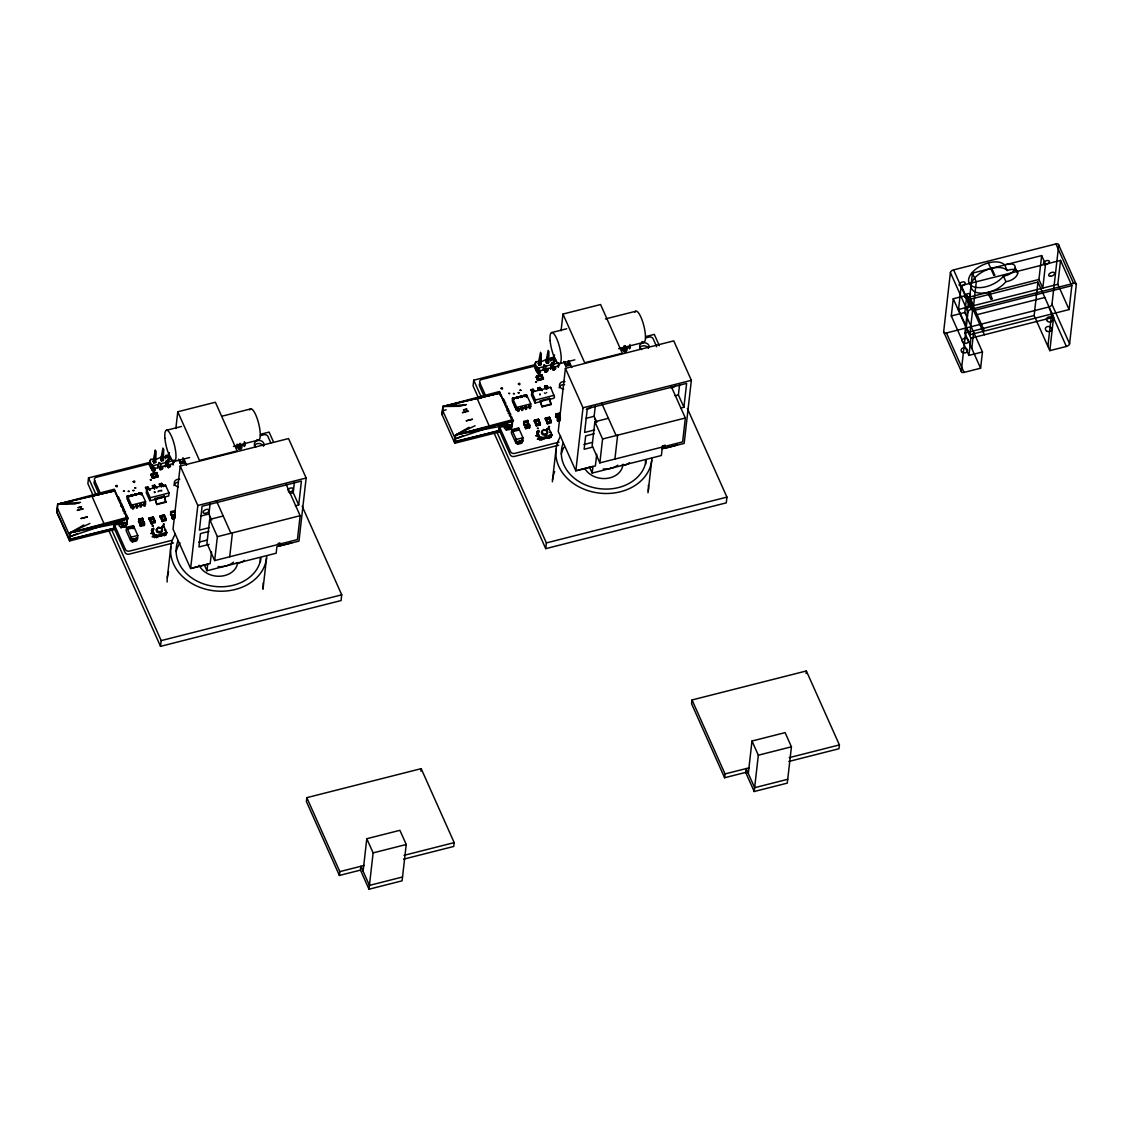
<?xml version="1.0" encoding="UTF-8"?>
<svg xmlns="http://www.w3.org/2000/svg" width="1133" height="1133" viewBox="0 0 1133 1133"><rect width="100%" height="100%" fill="white"/><g stroke="black" fill="none" stroke-linecap="round" stroke-linejoin="round"><path stroke-width="1.5" d="M156.708 535.442L156.68 537.778L156.51 534.847L154.782 535.201L154.485 537.495L165.843 534.606L166.509 532.227L163.761 526.066L162.656 526.151M541.744 437.919L541.716 437.154L541.886 440.071L541.744 437.919L551.714 434.534L548.953 428.359L547.508 428.472M164.823 534.861L165.078 532.538L166.509 532.227L165.121 532.482M537.382 435.44L535.98 435.808L537.382 435.44L539.676 439.802L551.049 436.899L551.714 434.534L550.185 435.497M122.732 523.928L114.518 524.806L114.008 529.692L69.58 540.937L56.65 511.946L57.684 504.213L114.447 490.631L126.783 517.54L126.995 524.14L127.392 518.432L114.291 489.201L57.684 504.213L57.202 512.697L69.538 539.591L70.402 532.666L122.746 522.54L121.075 527.794L122.746 522.54L124.97 522.426L126.995 524.14L123.341 526.845L122.732 523.928L124.97 522.426M164.979 533.02L166.509 532.227M507.952 424.847L508.547 429.138L507.952 424.847L510.176 424.733L512.201 426.433L506.267 430.101L507.952 424.847L455.608 434.973L454.333 441.728L499.143 430.625L499.724 427.113L507.938 426.235L510.176 424.733M442.408 414.99L442.89 406.506L499.653 392.939L511.989 419.833L512.201 426.433L512.583 420.74L499.497 391.508L442.89 406.506L441.856 414.253L454.786 443.23L499.214 431.999L499.724 427.113M512.598 431.347L512.229 430.243M174.964 512.64L174.496 510.714L170.672 511.677L170.814 515.062L172.839 514.807M560.169 414.947L559.688 413.007L555.878 413.984L556.006 417.355L557.549 417.213A7.18 5.75 6.5 0 1 556.204 417.355L555.581 416.377M161.169 490.277L161.849 490.858L161.155 490.518M155.108 457.774L155.32 449.985L153.097 461.372L153.805 462.958L155.731 462.462L156.085 451.175L153.805 462.958M163.379 460.522L162.968 448.045L160.744 459.431L161.453 461.018L163.379 460.522L163.733 449.234L161.453 461.018M540.937 364.769L540.526 352.278L538.302 363.679L539.011 365.251L540.937 364.769L541.291 353.482L539.011 365.251M548.57 362.829L548.16 350.338L545.95 361.739L546.644 363.311L548.57 362.829L548.939 351.542L546.644 363.311M145.576 501.565L145.491 504.114L131.131 507.768L127.108 498.633L127.236 496.495L141.526 492.883L145.576 501.565L131.513 505.12L131.131 507.768M530.782 403.858L530.697 406.421L516.336 410.061L512.314 400.94L512.442 398.788L526.732 395.176L530.782 403.858L516.719 407.427L516.336 410.061M142.914 520.698L142.489 518.135L138.679 519.098L138.807 522.483L140.605 522.327M528.105 423.006L527.695 420.428L523.871 421.405L524.013 424.79L526.746 424.351M170.672 511.677L171.012 515.062A7.18 5.75 6.5 0 0 172.358 514.906M555.878 413.984L556.133 417.341A7.18 1.841 75.8 0 0 556.317 415.089L556.445 414.947A7.18 5.75 6.5 0 0 559.971 414.069L560.113 414.126A7.18 1.841 75.8 0 1 560.099 415.103M144.401 525.386C145.874 520.203 138.056 521.931 140.563 526.363L144.401 525.386L144.231 522.016M529.607 427.693C531.065 422.51 523.248 424.238 525.754 428.671L529.607 427.693L529.437 424.309M158.124 464.459L153.493 465.635L152.431 470.209L152.049 468.963L157.954 467.745L158.946 462.547L161.141 463.694L165.772 462.519L166.466 460.706L171.012 458.582L170.318 457.01L164.993 457.392L162.982 456.259M543.33 366.766L538.699 367.942L537.637 372.516L537.24 371.27L543.16 370.038L544.152 364.854L546.333 366.001L550.978 364.826L551.672 362.999L556.218 360.889L555.51 359.303L550.199 359.699L548.174 358.566M153.38 517.597L149.471 518.517L151.001 522.044L154.924 520.982L153.38 517.597L149.471 518.517L151.001 522.044M162.076 520.5L162.161 521.534L162.26 520.571L166.169 519.58L164.087 514.892L160.461 516.436L161.991 519.962L165.914 518.886L164.087 514.892L160.178 515.883L162.161 521.534L166.069 520.543L165.078 518.319M535.994 425.059L540.399 423.969L538.302 419.281L534.677 420.825L536.206 424.351L540.129 423.275L538.302 419.281L534.394 420.272L534.28 421.235L536.376 425.923L540.285 424.932L540.243 423.501L540.285 424.932M549.562 417.808L545.653 418.728L547.197 422.255L551.105 421.193L549.562 417.808L545.653 418.728L547.211 422.142L551.105 421.193M153.465 529.876L151.525 530.442L153.408 529.762L153.536 528.205L151.525 530.442L152.162 533.317L150.774 533.501L152.176 533.147L154.485 537.495L165.843 534.606L165.758 533.077L167.174 532.708L165.744 533.246M161.693 527.652L162.43 526.179M538.628 432.409L538.741 430.498L536.73 432.749L537.368 435.624M546.899 429.959L547.239 428.401M165.772 462.519L165.39 466.923L166.466 460.706M237.109 444.079L236.726 448.484L237.349 446.161L240.111 443.315L238.893 447.79L237.647 446.09M244.742 442.139L244.36 446.544L245.082 444.193L244.147 441.983M550.978 364.826L550.596 369.231L551.672 362.999M622.173 347.845L621.918 350.791L624.495 346.542M629.948 344.446L629.566 348.851L630.288 346.486M147.772 486.893L149.924 490.022L147.772 486.893L145.548 487.388L145.93 488.918M152.473 485.632L154.499 488.861L152.473 485.632L154.697 485.136L156.864 488.266M155.108 486.581L154.697 485.136M161.637 483.38L163.789 486.51L161.637 483.38L159.413 483.876L159.795 485.391M533.374 390.644L532.977 389.2L530.754 389.695L532.765 392.924L530.754 389.695M538.062 389.455L537.679 387.939L539.903 387.444L542.056 390.559L539.903 387.444M547.239 387.132L546.828 385.673L544.605 386.169L546.63 389.412L544.605 386.169M550.086 435.185L549.519 438.117L551.629 435.837L550.015 437.154M69.58 540.937L70.402 532.666L83.856 524.976M454.786 443.23L455.608 434.973L469.062 427.268M149.853 461.23L149.443 465.139L150.887 468.439L153.352 466.853L153.493 465.635L151.34 464.516L149.853 461.23L150.703 459.375L157.317 458.893L161.566 456.925M535.059 363.537L534.649 367.446L536.079 370.746L538.557 369.146L538.699 367.942L536.546 366.823L535.059 363.537L535.895 361.682L542.523 361.2L546.757 359.218M142.22 520.529L142.489 518.135M157.954 467.745L158.946 462.547M527.426 422.821L527.695 420.428M543.16 370.038L544.152 364.854M149.853 462.335L88.53 477.899L87.878 483.635L92.92 494.909M127.831 497.118L127.307 495.815L129.162 496.396L127.831 497.118L127.307 495.815M131.64 496.141L131.131 494.852L132.986 495.433L131.64 496.141L131.131 494.852M132.122 506.734L133.453 506.012L133.949 507.471L132.632 507.711L132.122 506.734L133.453 506.012M135.464 495.178L134.954 493.875L136.81 494.47L135.464 495.178L134.954 493.875M135.946 505.757L137.277 505.049L137.773 506.508L136.456 506.734L135.946 505.757L137.277 505.049M139.288 494.2L138.778 492.912L140.634 493.492L139.288 494.2L138.778 492.912M139.756 504.794L141.101 504.086L141.597 505.53L140.28 505.771L139.756 504.794L141.101 504.086M143.579 503.817L144.925 503.109L145.421 504.567L144.103 504.794L143.579 503.817L144.925 503.109M156.85 472.588L151.128 474.047L152.445 478.197L158.167 476.752L156.736 473.552C157.487 471.71 150.916 473.07 151.015 474.996L152.445 478.197L158.167 476.752L156.85 472.588L155.787 474.061M152.19 474.883L151.015 474.996L155.802 473.962M150.788 522.752L155.193 521.676L153.111 516.988L149.188 517.979L149.089 518.928L151.171 523.616L155.079 522.625L155.037 521.208L155.079 522.625M149.188 517.979C157.487 535.3 147.8 513.915 149.089 518.928L152.997 517.937L153.111 516.988L155.193 521.676M153.082 518.886L149.471 519.792M160.447 517.71C159.186 510.416 165.715 529.125 160.178 515.883M165.39 519.65L164.087 514.892M175.856 428.501L177.768 411.775L215.383 402.229L237.109 450.92L199.493 460.465L177.768 411.775M166.027 519.112L164.257 515.175M180.586 462.816L178.561 459.177L180.657 463.85L184.566 462.859L184.679 461.91L180.586 462.816L180.657 463.85L179.736 459.729M167.33 577.561L170.814 546.97M278.123 543.174L279.412 546.049L298.97 541.092L306.151 478.013L288.547 438.57L180.204 466.045L173.023 529.125L190.627 568.568L210.186 563.611L211.531 551.898M180.614 462.434L179.368 459.771M302.171 506.21L341.727 594.825L341.075 600.547L160.518 646.348L161.169 640.612L111.544 529.451M182.569 459.12L184.566 462.859M184.509 461.542L183.05 458.893M190.627 568.568L197.822 505.488L180.204 466.045M211.659 520.104L208.939 514.014L210.101 503.774M223.215 515.997L209.676 519.438L206.957 543.33L214.647 560.594L297.413 539.591L300.132 515.699L285.87 483.749M291.988 542.707L276.934 546.517L276.169 553.216L206.957 570.763L207.721 564.078L192.681 567.888M214.647 560.594L217.38 536.688L209.676 519.438M229.702 556.77L232.421 532.878M237.732 562.506L237.661 563.101A20.082 16.074 6.5 0 1 220.213 576.23A20.082 16.074 6.5 0 1 199.167 565.296M263.054 588.608L266.538 558.017M279.412 546.049L279.794 542.707M295.359 505.814L298.701 504.964L293.206 492.643L294.368 482.389M298.701 504.964L301.42 481.072L202.113 506.253L199.394 530.145L209.421 527.61M403.603 859.168L453.752 846.45L454.191 842.626L421.179 768.656L306.816 797.66L306.377 801.484L339.39 875.455L360.464 870.102L360.903 866.292L369.429 885.397L402.527 876.999M339.39 875.455L339.829 871.631L306.816 797.66M363.098 871.22L366.795 838.717L399.907 830.319L406.237 844.496L402.088 880.823L368.99 889.221L360.464 870.102M368.99 889.221L373.125 852.894L366.795 838.717M420.881 771.205L421.179 768.656M535.059 364.642L473.736 380.192L473.084 385.928L478.834 398.816M513.022 399.411L512.513 398.122L514.368 398.703L513.022 399.411L512.513 398.122M517.314 409.027L518.659 408.319L519.155 409.778L517.838 410.004L517.314 409.027L518.659 408.319M520.67 397.471L520.16 396.182L522.001 396.762L520.67 397.471L520.16 396.182M521.138 408.064L522.483 407.356L522.979 408.801L521.662 409.041L521.138 408.064L522.483 407.356M524.494 396.508L523.984 395.219L525.825 395.799L524.494 396.508L523.984 395.219M524.961 407.087L526.307 406.379L526.803 407.838L525.485 408.064L524.961 407.087L526.307 406.379M528.785 406.124L530.117 405.416L530.612 406.86L529.309 407.101L528.785 406.124L530.117 405.416M542.041 374.896L536.32 376.34L537.651 380.504L543.373 379.059L541.942 375.844C542.679 374.003 536.121 375.377 536.221 377.303L537.651 380.504L543.373 379.059L542.041 374.896L540.993 376.368M537.382 377.275L536.221 377.303L541.008 376.269L542.31 379.328M538.586 379.994L538.104 379.088L543.472 378.096L537.764 379.555M539.294 422.708L538.203 420.244L534.28 421.235C534.294 419.295 536.787 421.589 536.376 425.923L536.306 424.889L539.62 424.039L538.302 419.281M536.32 424.592L534.394 420.272M538.274 421.179L534.677 422.099M540.243 423.501L538.487 419.564M547.281 422.793L547.352 423.827L547.466 422.878L551.374 421.887L549.293 417.199L545.37 418.19L547.352 423.827L551.275 422.836L550.284 420.626M545.653 420.003C544.534 412.752 550.751 431.036 545.37 418.19M550.596 421.958L549.293 417.199M561.062 330.794L562.959 314.068L600.575 304.536L622.314 353.227L584.699 362.772L562.959 314.068M551.219 421.419L549.463 417.468M552.536 479.854L556.02 449.277M564.574 362.078L565.976 365.194L564.942 362.022M663.329 445.481L664.604 448.356L684.176 443.4L691.357 380.32L673.753 340.863L565.409 368.338L558.229 431.418L575.833 470.875L595.391 465.904L596.723 454.206M687.377 408.503L726.933 497.118L726.281 502.854L545.724 548.655L546.375 542.919L496.75 431.744M567.76 361.413L569.772 365.166L565.863 366.157L563.767 361.469M569.772 365.166L569.729 363.75L565.792 365.123L565.863 366.157L565.778 365.223M575.833 470.875L583.013 407.795L565.409 368.338M596.864 422.397L594.145 416.307L595.307 406.067M608.421 418.304L594.867 421.731L592.148 445.637L599.853 462.887L682.618 441.898L685.338 418.006L671.076 386.041M662.508 445.637L661.375 455.508L592.162 473.07L592.927 466.371L577.872 470.195M599.853 462.887L602.572 438.995L594.867 421.731M614.907 459.077L617.627 435.185M622.994 464.204L622.867 465.408A20.082 16.074 6.5 0 1 606.311 478.466A20.082 16.074 6.5 0 1 585.11 468.949M648.26 490.901L651.744 460.324M664.604 448.356L664.986 445.014M680.565 408.107L683.907 407.271L678.398 394.935L679.573 384.696M683.907 407.271L686.626 383.365L587.319 408.56L584.6 432.452L594.627 429.903M788.795 761.475L838.958 748.743L839.397 744.919L806.37 670.963L692.022 699.967L691.583 703.791L724.596 777.748L745.67 772.409L746.095 768.585L754.635 787.69L787.732 779.292M724.596 777.748L725.035 773.924L692.022 699.967M748.304 773.513L752 741.024L785.112 732.626L791.429 746.803L787.293 783.115L754.196 791.514L745.67 772.409M754.196 791.514L758.331 755.201L752 741.024M806.087 673.512L806.37 670.963M943.647 331.813L950.403 272.557A3.215 1.742 -24.1 0 1 953.618 269.881L1055.942 243.935A3.215 1.742 -24.1 0 1 1058.732 245.082L1076.336 284.525L1069.594 343.781A3.215 1.742 -24.1 0 1 1066.365 346.457L1049.809 350.663L1034.132 315.526L1037.941 282.075L968.729 299.622L964.919 333.074L980.597 368.211L964.041 372.403A3.215 1.742 -24.1 0 1 961.251 371.256L943.647 331.813A3.215 1.742 -24.1 0 0 946.437 332.96L1048.761 307.015A3.215 1.742 -24.1 0 0 1051.976 304.338L1058.732 245.082M966.803 295.316L964.834 312.51L982.453 351.966L968.899 355.394L951.295 315.951L953.264 298.744L966.803 295.316L984.407 334.759M958.518 309.479L961.237 285.587L1060.545 260.406L1071.832 285.672L1069.113 309.564L969.791 334.759L958.518 309.479L1057.825 284.298L1060.545 260.406M961.251 371.256L968.007 312L950.403 272.557M972.44 273.138L976.292 281.777L973.559 305.669L969.706 297.03L972.44 273.138L990.78 268.493M969.791 334.759L972.525 310.853L961.237 285.587M968.899 355.394L970.868 338.201L953.264 298.744M971.788 348.482L973.644 332.238M980.597 368.211L982.453 351.966M1041.652 255.591L1045.504 264.216L1042.785 288.108L1038.933 279.483L1041.652 255.591L991.715 268.252L994.732 275.036L993.811 275.262L988.316 262.941M1047.883 346.344L1051.693 312.892M1049.809 350.663L1053.619 317.212L1037.941 282.075M132.306 541.999L132.207 539.28L136.64 538.147L136.711 540.866L132.306 541.999L131.017 539.124L132.122 541.192L136.569 540.073L136.64 538.147L132.519 540.172L136.838 539.266L132.264 540.016L132.122 541.192M140.393 523.049A7.18 1.841 75.8 0 0 140.138 525.259L140.237 525.33A7.18 5.75 6.5 0 1 143.764 524.437L143.905 524.367A7.18 1.841 75.8 0 1 144.188 522.086L144.047 522.03A7.18 5.75 6.5 0 0 140.549 522.908L140.563 526.363L140.138 525.301L142.418 524.579M150.887 468.439L151.34 464.516L153.352 466.853L153.465 471.47A1.77 1.416 6.5 0 1 154.485 471.866M517.498 444.306L517.413 441.573L521.846 440.454L521.916 443.173L517.498 444.306L516.223 441.431L517.328 443.485L521.761 442.366L521.846 440.454L517.71 442.479L522.044 441.573L517.469 442.309L517.328 443.485M527.624 426.886L525.358 427.623A7.18 5.75 6.5 0 1 528.969 426.73L529.111 426.674A7.18 1.841 75.8 0 1 529.38 424.379L529.238 424.323A7.18 5.75 6.5 0 0 525.754 425.215L525.754 428.671L525.344 427.566A7.18 1.841 75.8 0 1 525.599 425.342M536.079 370.746L536.546 366.823L538.557 369.146L538.671 373.763M138.679 519.098L138.807 522.483A7.18 1.841 75.8 0 0 139.118 520.203L139.246 520.075A7.18 5.75 6.5 0 0 142.772 519.183L142.914 519.24A7.18 1.841 75.8 0 1 142.871 520.543M174.907 514.679L172.4 515.557L172.556 518.942L175.077 518.291M528.134 421.391L524.324 422.51A7.18 1.841 75.8 0 1 524.069 424.719L524.211 424.776A7.18 5.75 6.5 0 0 526.038 424.521L526.208 424.478M560.113 416.972L557.606 417.865L557.762 421.235L560.283 420.598M524.041 424.776L523.871 421.405M141.243 495.05L141.526 492.883M526.434 397.357L526.732 395.176M150.703 459.375L149.443 465.139L150.009 461.202M165.616 458.157L165.984 455.494L169.072 454.715M535.895 361.682L534.649 367.446L535.201 363.495M550.822 360.45L551.19 357.801L554.278 357.008M165.843 502.273L164.271 496.027L155.023 498.506L156.836 504.553L165.843 502.273L164.271 496.027M551.049 404.566L549.477 398.334L540.229 400.799L542.041 406.86L551.049 404.566L549.477 398.334M161.991 519.962L160.461 516.436L164.356 515.515M536.206 424.351L534.677 420.825L538.586 419.904M565.693 364.585L564.673 362.192L565.693 364.585L569.616 363.509L568.582 361.271M156.836 504.553L155.023 498.506M542.041 406.86L540.229 400.799M165.46 458.709L165.984 455.494L169.086 459.077L167.557 466.244L166.027 464.601M550.666 361.002L551.19 357.801L554.292 361.37L552.762 368.537L551.219 366.908M114.518 524.806L113.937 528.332L69.538 539.591L70.133 536.575L57.571 508.405L56.933 511.38M550.185 435.653L549.123 437.012M168.392 457.491L169.341 452.619M169.738 455.707L166.324 464.53L168.775 461.754L173.42 460.579L173.037 464.983L174.085 460.026L173.76 462.632L172.811 460.423M553.584 359.798L554.533 354.912M554.943 358.014L551.53 366.823L553.98 364.061L558.611 362.886L558.243 367.29L558.951 364.925L558.017 362.716M153.408 529.762L153.649 528.488L152.034 529.04L154.782 535.201L156.396 534.889M538.614 432.055L536.73 432.749C538.897 433.472 539.804 429.464 537.226 431.333L539.988 437.494L539.676 439.802L551.049 436.899L550.95 435.539L552.366 435.015L550.964 435.369M146.624 489.739L150.193 497.741L149.853 500.744L168.675 495.971L169.015 492.968L165.432 484.966L146.624 489.739L146.284 492.742L149.853 500.744M548.74 399.567L553.881 398.264L554.533 397.046L550.624 387.274L531.83 392.046L535.399 400.048L535.059 403.051L541.9 401.309M442.139 413.672L442.776 410.712L446.161 409.82M126.669 527.369L131.06 537.155L130.592 540.611L137.631 538.826L137.773 535.456L133.425 525.655L126.669 527.369L126.103 530.556L130.592 540.611M511.875 429.676L516.266 439.462L515.798 442.918L522.837 441.134L522.964 437.749L518.617 427.962L511.875 429.676L511.295 432.848L515.798 442.918M161.24 467.023L160.589 469.813L160.447 466.569M168.888 465.096L168.236 467.872L168.081 464.643M240.21 446.657L239.559 449.433L239.417 446.204M545.794 372.12L546.446 369.33M554.079 367.389L553.428 370.179L553.286 366.936M625.416 348.95L624.765 351.74L624.623 348.497M133.142 528.771L133.425 525.655M154.924 492.034L154.201 491.892L154.725 492.713M539.875 394.072L539.931 395.02M161.849 526.859L163.761 526.066L163.846 527.539M547.055 429.152L548.953 428.359L549.038 429.832M153.946 471.342L154.839 468.028M539.152 373.649L540.044 370.321M546.786 371.709L547.678 368.381M625.77 351.329L626.662 348.001M625.317 345.622L624.085 350.097L622.853 348.383L624.241 345.664M132.264 540.016L132.207 539.28M517.469 442.309L517.413 441.573M158.167 491.099L158.138 491.722M161.141 463.694L159.824 468.127L158.507 466.47M546.333 366.001L545.03 370.434L543.713 368.763M151.879 473.849L156.099 472.702L157.515 475.987L153.323 476.979L151.879 473.849L156.099 472.702L157.515 475.987M537.084 376.156L541.305 375.009L542.721 378.295L538.515 379.286L537.084 376.156L541.305 375.009L542.721 378.295M506.267 430.101L507.938 426.235M153.493 465.635L152.049 468.963L153.352 466.853L152.658 465.281M538.699 367.942L537.24 371.27L538.557 369.146L537.849 367.574L538.147 374.06M531.83 392.046L531.476 395.049L535.059 403.051M560.396 416.972A7.18 5.75 6.5 0 0 557.748 417.794L557.762 421.235L557.351 420.272L560.353 419.394M133 490.292L133.921 490.405M133.836 490.745L132.986 490.589M152.275 525.839L153.182 525.953M164.271 524.452L163.379 524.381M164.767 535.144L163.888 535.059M123.511 490.957L124.432 491.071M124.389 491.34L123.497 491.283M128.284 491.141L129.19 491.255M129.162 491.524L128.256 491.439M134.841 487.742L135.748 487.856M135.705 488.139L134.813 487.997M150.363 479.613L151.27 479.726M151.241 479.995L150.349 479.939M153.153 526.222L152.261 526.165M163.393 524.069L164.313 524.182M163.903 534.748L166.084 534.875L164.724 534.436L166.424 533.544L164.313 535.824L164.88 532.878L156.552 535.612M508.717 393.264L509.623 393.378M509.595 393.633L508.689 393.548M513.476 393.448L514.396 393.562M514.311 393.887L513.461 393.76M518.206 392.599L519.126 392.712M520.047 390.035L520.953 390.149M519.027 393.038L518.192 392.91M520.925 390.418L520.019 390.333M535.569 381.92L536.476 382.033M536.447 382.303L535.555 382.232M537.481 428.147L538.387 428.26M538.302 428.586L537.453 428.43M548.599 426.362L549.505 426.475M549.463 426.773L548.57 426.659M549.972 437.451L549.08 437.338M143.891 524.409L142.418 524.621M529.097 426.702L527.624 426.914M152.558 477.248L158.28 475.803L152.913 476.795L153.394 477.588M549.137 436.998L551.275 437.182L539.535 438.896L542.339 438.655M557.648 417.865L557.62 417.893A7.18 1.841 75.8 0 0 557.337 420.145L557.45 420.216A7.18 5.75 6.5 0 1 560.127 419.38M546.375 392.556L546.701 392.783M550.61 434.619L551.714 434.534M89.904 523.446L70.402 532.666L127.052 518.857L114.405 524.296L113.937 528.332L69.141 539.421M475.095 425.739L455.608 434.973L512.243 421.15L499.596 426.603L499.143 430.625L454.73 441.884L455.324 438.868L442.776 410.712M142.928 519.084L139.09 520.061M174.935 511.663L171.097 512.64M560.127 413.97L556.303 414.933M154.782 535.201L156.014 534.705M539.988 437.494L541.829 437.31M78.135 533.346L70.133 536.575L126.783 517.54L70.402 532.666L127.392 518.432M463.326 435.639L455.324 438.868L511.989 419.833L455.608 434.973L512.583 420.74M153.55 536.221L152.119 536.773L154.938 536.036L153.564 532.963M538.756 438.528L537.325 439.08L540.144 438.344L538.77 435.256M153.337 528.686L152.034 529.04M538.529 430.993L537.226 431.333M132.589 509.17L133.864 508.745M136.413 508.207L137.688 507.782M140.237 507.23L141.512 506.805M144.047 506.267L145.321 505.842M517.795 411.477L519.07 411.052M521.605 410.5L522.88 410.075M525.429 409.537L526.703 409.112M529.253 408.56L530.527 408.149M127.746 529.238L134.147 527.624M512.541 430.752L518.942 429.124M512.895 431.56L519.311 429.931M540.087 394.256L539.959 394.298M140.832 522.228L141.002 522.171A7.18 5.75 6.5 0 1 139.005 522.483L138.92 522.469M226.232 565.877L225.425 566.075M611.381 468.198L610.63 468.382M184.41 461.216L180.487 462.278L179.467 459.927L180.515 462.165L184.41 461.216L182.866 457.845L184.679 461.91L180.274 462.986M127.137 496.891L128.397 496.551M130.946 495.928L132.221 495.588M134.77 494.951L136.045 494.611M138.594 493.988L139.869 493.648M516.152 398.221L517.427 397.881M519.976 397.258L521.237 396.918M523.8 396.295L525.061 395.955M993.811 275.262L994.675 275.05M1038.933 279.483L988.982 292.144C994.774 301.137 990.511 301.704 988.061 292.385L969.706 297.03M157.515 475.874L153.323 476.979L151.907 473.75M542.721 378.181L538.515 379.286L537.113 376.057M79.579 502.655L74.509 503.987L57.684 504.213L114.858 490.801L91.9 496.07L104.434 524.607L127.052 518.857M466.484 404.509L459.715 406.28L442.89 406.506L500.05 393.109L477.106 398.377L489.64 426.914L512.243 421.15M78.205 507.641L81.562 506.777L78.205 507.683M145.548 487.388L147.262 489.371L149.499 488.79M154.187 487.601L156.439 487.034M159.413 483.876L161.127 485.845L163.364 485.278M532.468 391.664L534.705 391.097L532.977 389.2M541.631 389.341L539.393 389.908L537.679 387.939M546.333 388.152L548.57 387.571L546.828 385.673M156.921 504.029L165.928 501.735M542.112 406.336L551.12 404.028M166.353 430.313L181.521 426.461M221.969 416.208L250.62 408.942M551.559 332.606L566.727 328.768M605.489 318.925L635.825 311.235M153.097 461.372L155.023 460.89L155.731 462.462M160.744 459.431L162.67 458.95M260.576 434.265L269.102 432.098L273.407 441.771M538.302 363.679L540.229 363.183M545.95 361.739L547.876 361.243M645.782 336.558L654.293 334.405L659.335 345.678M149.414 463.779L96.461 477.205A3.172 2.535 6.5 0 0 94.577 480.392L100.313 493.237M260.434 435.61L263.847 434.746A3.172 2.535 6.5 0 1 267.912 436.432L270.773 442.847M534.62 366.072L481.667 379.498A3.172 2.535 6.5 0 0 479.783 382.685L485.519 395.53M645.64 337.917L649.053 337.053A3.172 2.535 6.5 0 1 653.104 338.725L656.687 346.755M174.44 461.386L189.608 457.534M233.426 446.43L258.706 440.015M559.645 363.679L574.813 359.841M618.618 348.723L643.898 342.308M238.666 446.657L244.643 445.127M623.858 348.95L629.849 347.434M159.682 467.037L165.673 465.507M167.33 465.096L173.321 463.567M544.888 369.33L550.879 367.814M552.536 367.389L558.527 365.874M565.48 365.293L569.885 364.203L568.582 361.2M145.491 487.983L147.729 487.417M152.431 486.213L154.655 485.646M159.356 484.457L161.594 483.89M530.697 390.276L532.921 389.71M537.623 388.52L539.86 387.953M544.562 386.764L546.786 386.197M127.236 496.495L141.908 493.252M127.873 496.736L129.162 496.396M131.697 495.758L132.986 495.433M135.507 494.795L136.81 494.47M139.331 493.818L140.634 493.492M512.442 398.788L527.114 395.559M160.036 491.269L159.257 490.603M545.242 393.562L544.463 392.91M150.193 497.741L169.015 492.968M535.399 400.048L554.207 395.275M991.092 299.169L992.012 298.928M125.239 523.758C109.915 524.919 128.638 531.051 126.358 523.899M510.445 426.065C495.461 426.9 512.937 433.656 511.705 426.291M197.822 505.488L306.151 478.013M583.013 407.795L691.357 380.32M968.007 312A3.215 1.742 -24.1 0 1 971.236 309.323L1073.546 283.377A3.215 1.742 -24.1 0 1 1076.336 284.525M951.295 315.951L964.834 312.51M163.973 515.855L160.065 516.846L160.744 517.625M549.179 418.148L545.27 419.153L545.95 419.932L549.562 419.012M972.525 310.853L1071.832 285.672M160.759 517.54L164.356 516.719M170.842 515.062L170.842 515.062A7.18 1.841 75.8 0 0 171.125 512.782L171.281 512.654A7.18 5.75 6.5 0 0 174.779 511.762L174.907 511.819A7.18 1.841 75.8 0 1 174.893 512.796M526.038 426.235L529.847 425.272M140.832 523.942L144.656 522.979M172.839 516.521L175.374 515.869M558.045 418.813L560.58 418.176M161.764 520.67L165.687 519.679M546.97 422.963L550.879 421.972M977.113 314.648L1044.824 297.483M200.583 516.124L208.939 514.014M289.85 493.478L293.206 492.643M585.775 418.431L594.145 416.307M675.056 395.785L678.398 394.935M163.761 526.066L162.472 526.378M548.953 428.359L547.395 428.685M131.06 537.155L137.773 535.456M516.266 439.462L522.964 437.749M132.108 539.62L136.541 538.501M517.314 441.927L521.746 440.794M153.536 536.405L154.938 536.036M538.741 438.698L540.144 438.344M156.496 536.66L154.329 536.603L164.767 534.564L163.973 534.634M964.919 333.074L1034.132 315.526M982.481 330.439L983.982 330.057L970.23 299.239M172.159 540.271L129.459 551.105A3.172 2.535 6.5 0 1 125.395 549.42L113.937 523.743M559.065 442.139L514.651 453.398A3.172 2.535 6.5 0 1 510.601 451.727L499.129 426.036M208.925 531.448L200.456 533.586L198.941 546.97L209.095 544.392M594.131 433.741L585.662 435.893L584.132 449.277L592.601 447.124M970.868 338.201L1053.619 317.212M173.519 542.905L129.105 554.164A3.172 2.535 6.5 0 1 125.055 552.479L113.583 526.788M558.711 445.198L514.311 456.457A3.172 2.535 6.5 0 1 510.247 454.786L498.789 429.095M217.38 536.688L300.132 515.699M602.572 438.995L685.338 418.006M198.7 542.225L207.169 540.087M583.906 444.533L592.375 442.38M662.139 448.824L677.18 445M161.169 640.612L341.727 594.825M546.375 542.919L726.933 497.118M373.125 852.894L406.237 844.496M758.331 755.201L791.429 746.803M339.829 871.631L364.203 865.442M404.028 855.344L454.191 842.626M725.035 773.924L749.409 767.749M789.234 757.651L839.397 744.919M540.724 401.351L549.76 399.071M155.518 499.044L164.554 496.778M513.716 429.86L516.69 429.11M128.525 527.567L131.825 527.383M555.652 416.434L558.158 415.825M565.707 364.472L569.616 363.509M536.221 424.224L540.129 423.275M151.029 521.931L154.924 520.982M162.005 519.835L165.914 518.886M477.106 398.377L499.653 392.939L500.446 395.757M91.9 496.07L114.447 490.631M516.336 397.145L516.846 398.448L516.336 397.145L517.654 396.833L518.149 398.122L517.654 396.833M133.751 526.831L127.038 527.936M456.401 403.943L442.89 406.506L465.72 404.665M71.195 501.636L57.684 504.213L80.514 502.358M175.148 517.087L172.145 517.993L172.556 518.942L172.556 515.487A7.18 5.75 6.5 0 1 175.19 514.665M549.632 432.395L551.02 432.239M164.441 530.102L165.815 529.932M524.437 422.368L524.48 422.368A7.18 5.75 6.5 0 0 527.978 421.49L528.12 421.547A7.18 1.841 75.8 0 1 528.035 423.133M568.256 361.186L569.715 363.835M509.864 428.501L511.394 428.784M124.658 526.208L126.202 526.491M170.375 514.085L170.842 515.076M523.588 423.799L524.041 424.804M138.382 521.492L138.807 522.483M530.074 405.798L530.612 406.86M526.25 406.761L526.803 407.838M522.44 407.738L522.979 408.801M518.617 408.701L519.155 409.778M144.882 503.491L145.421 504.567M141.058 504.468L141.597 505.53M137.235 505.431L137.773 506.508M133.411 506.394L133.949 507.471M508.646 410.245L509.609 412.256M511.365 416.392L512.314 418.389M123.44 507.938L124.403 509.949M126.174 514.085L127.108 516.082M503.675 399.099L504.624 401.11M506.451 405.302L507.4 407.299M121.245 502.995L122.194 505.006M118.469 496.806L119.418 498.803M154.796 492.09L154.754 491.991M512.994 399.142L516.719 407.427M127.788 496.849L131.513 505.12M1055.942 243.935L1073.546 283.377M1057.825 284.298L1069.113 309.564M1051.976 304.338L1069.594 343.781M1048.761 307.015L1066.365 346.457M1015.239 267.714A9.63 5.212 -24.1 0 1 1003.427 276.112A20.082 10.877 -24.1 0 1 974.451 287.046A20.082 10.877 -24.1 0 1 976.561 268.535A20.082 10.877 -24.1 0 1 1004.688 264.98A9.63 5.212 -24.1 0 1 1015.239 267.714L1017.717 273.265A9.63 5.212 -24.1 0 1 1005.906 281.664A20.082 10.877 -24.1 0 1 976.929 292.597A20.082 10.877 -24.1 0 1 979.039 274.087A20.082 10.877 -24.1 0 1 1007.166 270.532A9.63 5.212 -24.1 0 1 1017.717 273.265M1004.688 264.98L1007.166 270.532M1003.427 276.112L1005.906 281.664M953.618 269.881L971.236 309.323M946.437 332.96L964.041 372.403M601.623 403.079L616.125 435.554M569.035 361.257L571.839 367.531M594.655 418.516L596.029 421.603M553.145 363.693L553.669 364.868M589.415 466.895L592.162 473.07M537.269 377.034L538.699 380.235M512.612 401.181L516.464 409.806M483.734 395.389L479.429 385.744A3.172 2.535 6.5 0 1 480.08 383.181M473.736 380.192L481.652 397.924M493.931 432.65L545.724 548.655M216.417 500.772L230.92 533.261M183.829 458.95L186.633 465.238M209.449 516.223L210.837 519.296M167.939 461.4L168.463 462.561M204.209 564.602L206.957 570.763M155.674 473.821L157.105 477.021M152.063 474.727L153.493 477.942M153.097 518.787L154.414 521.746L151.1 522.582L151.171 523.616L151.086 522.681M127.406 498.874L131.258 507.513M99.251 494.682L94.237 483.451A3.172 2.535 6.5 0 1 94.875 480.874M88.53 477.899L95.724 494.002M108.74 530.357L160.518 646.348M521.746 438.513L522.837 441.134M529.125 426.759L529.522 427.707M143.919 524.466L144.316 525.415M525.301 394.893L525.783 396.182M521.477 395.87L521.959 397.145M513.83 397.81L514.325 399.085M140.095 492.6L140.591 493.875M136.272 493.563L136.767 494.852M132.448 494.54L132.943 495.815M128.638 495.503L129.12 496.778M528.828 405.741L529.309 407.101M525.004 406.705L525.485 408.064M521.18 407.682L521.662 409.041M517.356 408.645L517.838 410.004M143.622 503.434L144.103 504.794M139.798 504.412L140.28 505.771M135.988 505.375L136.456 506.734M132.164 506.352L132.632 507.711M161.127 485.845L161.424 487.105M147.262 489.371L147.559 490.617M122.746 522.54L123.341 526.845M518.617 427.962L518.758 429.308M550.624 387.274L550.723 388.322M165.432 484.966L165.531 486.015M168.675 464.516L168.746 467.589M266.708 556.105A48.181 38.579 6.5 0 1 206.914 589.514A48.181 38.579 6.5 0 1 175.417 533.87M176.097 551.587A42.672 34.174 6.5 0 1 179.963 542.919M260.193 558.711A42.672 34.174 6.5 0 1 260.378 561.982M261.029 557.691A42.672 34.174 6.5 0 1 210.101 585.69A42.672 34.174 6.5 0 1 178.051 540.597M167.132 582.008A48.181 38.579 6.5 0 1 168.562 571.811M263.196 582.886A48.181 38.579 6.5 0 1 262.969 589.245M249.685 409.948A16.06 4.107 75.8 0 1 258.692 423.657A16.06 4.107 75.8 0 1 257.092 439.519M174.921 517.087A7.18 5.75 6.5 0 0 172.273 517.894L172.159 517.894A7.18 1.841 75.8 0 1 172.386 515.628M255.86 446.954A4.815 3.852 6.5 0 1 255.322 441.842A4.815 3.852 6.5 0 1 261.539 441.02A4.815 3.852 6.5 0 1 263.649 445.92M254.387 445.736A4.815 3.852 6.5 0 1 258.664 443.485A4.815 3.852 6.5 0 1 263.153 445.836M241.825 447.011A1.77 1.416 6.5 0 1 240.678 448.767A1.77 1.416 6.5 0 1 238.454 447.733A1.77 1.416 6.5 0 1 239.658 446.005M238.751 449.263A1.77 1.416 6.5 0 1 240.621 449.22M170.276 465.096A1.77 1.416 6.5 0 1 169.681 467.093A1.77 1.416 6.5 0 1 167.217 466.357A1.77 1.416 6.5 0 1 168.208 464.473M162.557 466.952A1.77 1.416 6.5 0 1 162.175 468.977A1.77 1.416 6.5 0 1 159.668 468.439A1.77 1.416 6.5 0 1 160.334 466.484M159.781 469.643A1.77 1.416 6.5 0 1 161.651 469.6M154.357 468.481A1.77 1.416 6.5 0 1 154.966 470.577A1.77 1.416 6.5 0 1 152.332 470.705A1.77 1.416 6.5 0 1 152.388 468.58M178.405 486.893A4.815 3.852 6.5 0 1 174.312 482.375A4.815 3.852 6.5 0 1 179.736 479.287M173.944 485.561A4.815 3.852 6.5 0 1 178.377 482.276M118.37 499.71A1.6 1.289 6.5 0 1 120.395 500.517A1.6 1.289 6.5 0 1 119.574 502.146M120.636 506.083A1.6 1.289 6.5 0 1 122.888 506.324A1.6 1.289 6.5 0 1 122.704 508.136M122.93 510.955A1.6 1.289 6.5 0 1 125.352 511.62A1.6 1.289 6.5 0 1 124.092 513.334M126.287 516.931A1.6 1.289 6.5 0 1 128.227 518.263A1.6 1.289 6.5 0 1 126.287 519.452M244.317 560.311A9.63 7.719 6.5 0 1 236.089 563.073M233.54 562.18A20.082 16.074 6.5 0 1 218.032 566.642M287.598 490.037A3.215 1.742 -24.1 0 1 291.847 487.941A3.215 1.742 -24.1 0 1 292.796 490.334A3.215 1.742 -24.1 0 1 288.363 491.977M629.509 462.604A9.63 7.719 6.5 0 1 621.281 465.38M617.797 465.196A20.082 16.074 6.5 0 1 603.238 468.949M641.575 349.615A4.815 3.852 6.5 0 1 642.425 342.987A4.815 3.852 6.5 0 1 649.167 347.194M639.579 348.029A4.815 3.852 6.5 0 1 644.04 345.792A4.815 3.852 6.5 0 1 648.501 348.383M625.94 348.383A1.77 1.416 6.5 0 1 626.804 350.536A1.77 1.416 6.5 0 1 624.042 350.593A1.77 1.416 6.5 0 1 624.51 348.397M623.688 351.754A1.77 1.416 6.5 0 1 626.223 351.782M555.652 367.659A1.77 1.416 6.5 0 1 554.618 369.485A1.77 1.416 6.5 0 1 552.337 368.494A1.77 1.416 6.5 0 1 553.527 366.752M552.833 369.896A1.77 1.416 6.5 0 1 554.377 369.924M547.083 368.806A1.77 1.416 6.5 0 1 547.791 370.973A1.77 1.416 6.5 0 1 545.03 370.944A1.77 1.416 6.5 0 1 545.539 368.777M544.633 372.205A1.77 1.416 6.5 0 1 546.63 371.822M539.86 370.958A1.77 1.416 6.5 0 1 539.705 373.224A1.77 1.416 6.5 0 1 537.042 372.346A1.77 1.416 6.5 0 1 538.727 370.59M539.506 374.017A1.77 1.416 6.5 0 1 539.903 374.414M563.611 389.2A4.815 3.852 6.5 0 1 559.518 384.668A4.815 3.852 6.5 0 1 564.942 381.594M559.15 387.854A4.815 3.852 6.5 0 1 564.588 384.654M503.562 402.017A1.6 1.289 6.5 0 1 505.601 402.824A1.6 1.289 6.5 0 1 504.766 404.453M506.975 408.121A1.6 1.289 6.5 0 1 508.476 409.466A1.6 1.289 6.5 0 1 506.989 410.698M508.122 413.262A1.6 1.289 6.5 0 1 510.558 413.913A1.6 1.289 6.5 0 1 509.298 415.627M511.592 419.224A1.6 1.289 6.5 0 1 513.419 420.57A1.6 1.289 6.5 0 1 511.606 421.773M634.891 312.255A16.06 4.107 75.8 0 1 644.026 326.516A16.06 4.107 75.8 0 1 641.915 341.486M651.9 458.398A48.181 38.579 6.5 0 1 592.12 491.807A48.181 38.579 6.5 0 1 560.623 436.177M561.302 453.88A42.672 34.174 6.5 0 1 563.908 447.308M645.399 461.004A42.672 34.174 6.5 0 1 645.583 464.289M646.235 459.984A42.672 34.174 6.5 0 1 595.307 487.997A42.672 34.174 6.5 0 1 563.257 442.904M552.366 481.78A48.181 38.579 6.5 0 1 554.674 471.597M648.388 485.193A48.181 38.579 6.5 0 1 647.977 492.827M675.537 385.815A4.815 2.606 -24.1 0 1 671.09 387.925M591.27 407.186A4.815 2.606 -24.1 0 1 586.427 409.339M115.793 486.099C118.172 488.805 117.577 483.479 115.807 486.043M133.184 481.681C135.436 484.414 135.28 479.075 133.198 481.638M500.998 388.407C503.42 391.112 502.698 385.786 501.013 388.35M518.39 383.988C520.713 386.735 520.231 381.382 518.404 383.931M162.416 529.536L161.991 530.966L158.648 531.859L156.382 529.493L158.351 527.185L161.722 528.049L162.416 529.536M547.607 431.843L547.182 433.273L543.854 434.166L541.588 431.8L543.557 429.478L546.927 430.342L547.607 431.843M87.17 516.96L81.123 518.503L87.17 516.96M472.376 419.267L466.329 420.796L472.376 419.267M81.293 508.816L77.2 510.416L83.233 508.873L81.293 508.816M466.484 411.109L462.391 412.709L468.439 411.18L466.484 411.109M466.768 409.07L463.411 409.934L466.754 409.14M963.418 342.817A3.215 2.578 6.5 0 0 968.531 341.288A3.215 2.578 6.5 0 0 964.112 338.413A3.215 2.578 6.5 0 0 963.418 342.817M962.328 352.363A3.215 2.578 6.5 0 0 967.44 350.848A3.215 2.578 6.5 0 0 963.036 347.973A3.215 2.578 6.5 0 0 962.328 352.363M1047.685 321.446A3.215 2.578 6.5 0 0 1052.798 319.917A3.215 2.578 6.5 0 0 1048.379 317.042A3.215 2.578 6.5 0 0 1047.685 321.446M1046.595 330.992A3.215 2.578 6.5 0 0 1051.707 329.476A3.215 2.578 6.5 0 0 1047.289 326.601A3.215 2.578 6.5 0 0 1046.595 330.992M961.237 285.955A3.215 1.742 -24.1 0 0 965.132 282.655A3.215 1.742 -24.1 0 0 960.161 283.137A3.215 1.742 -24.1 0 0 961.237 285.955M966.463 297.667A3.215 1.742 -24.1 0 0 970.358 294.368A3.215 1.742 -24.1 0 0 965.387 294.849A3.215 1.742 -24.1 0 0 966.463 297.667M1045.49 264.584A3.215 1.742 -24.1 0 0 1049.385 261.284A3.215 1.742 -24.1 0 0 1044.428 261.765A3.215 1.742 -24.1 0 0 1045.49 264.584M1050.716 276.296A3.215 1.742 -24.1 0 0 1054.611 272.996A3.215 1.742 -24.1 0 0 1049.654 273.478A3.215 1.742 -24.1 0 0 1050.716 276.296M164.908 438.273A16.06 4.107 75.8 0 0 174.156 461.443A16.06 4.107 75.8 0 0 172.131 437.82A16.06 4.107 75.8 0 0 164.908 438.273M157.331 532.241A3.045 2.436 6.5 0 0 162.288 530.98A3.045 2.436 6.5 0 0 158.252 528.091A3.045 2.436 6.5 0 0 157.331 532.241M205.158 513.405A3.215 1.742 -24.1 0 0 209.024 510.091A3.215 1.742 -24.1 0 0 204.053 510.601A3.215 1.742 -24.1 0 0 205.158 513.405M542.537 434.534A3.045 2.436 6.5 0 0 547.494 433.288A3.045 2.436 6.5 0 0 543.443 430.398A3.045 2.436 6.5 0 0 542.537 434.534M550.114 340.58A16.06 4.107 75.8 0 0 559.348 363.75A16.06 4.107 75.8 0 0 557.337 340.127A16.06 4.107 75.8 0 0 550.114 340.58"/></g></svg>
